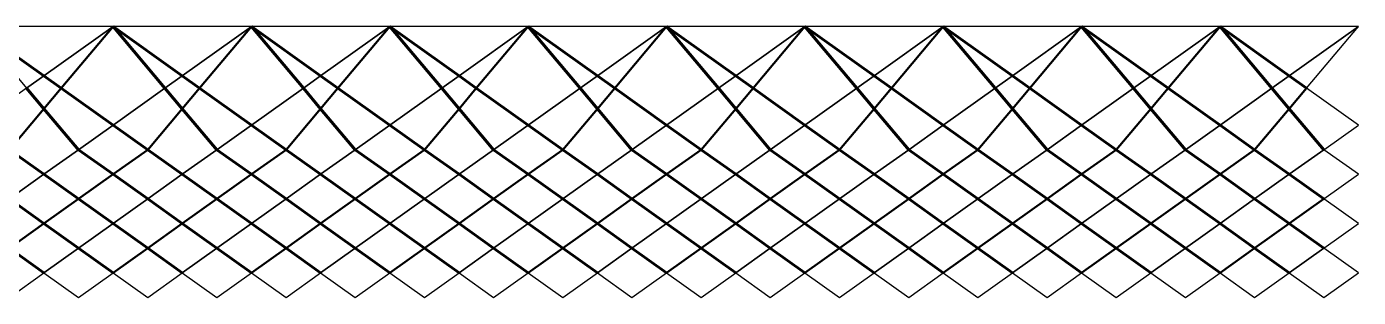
# Model space of a CAD drawing. Extents: x 0 to 143, y 53 to 59.
# Drawn here: x 113.21 to 142.76, y 52.94 to 58.95 of the extents above; entities that cross this region are included whole.
import ezdxf

# ---------------------------------------------------------------- set-up
doc = ezdxf.new("R2010")
doc.units = 0
doc.header["$MEASUREMENT"] = 0
doc.layers.add('Concrete bases', color=31, linetype='CONTINUOUS')
doc.layers.add('Faces', color=7, linetype='CONTINUOUS')
for name, color, linetype, lineweight in [('Tendons 1 internal', 50, 'CONTINUOUS', 50), ('Tendons 2 external', 201, 'CONTINUOUS', 35), ('Tendons 3 middle', 170, 'CONTINUOUS', 60)]:
    doc.layers.add(name, color=color, linetype=linetype, lineweight=lineweight)

msp = doc.modelspace()

# ---------------------------------------------------------------- linework, layer by layer
at = {"layer": 'Concrete bases'}
for points in [[(112.055001, 58.948413), (113.206251, 57.583867), (113.590001, 57.856776)], [(115.125001, 58.948413), (112.055001, 58.948413), (113.590001, 57.856776)], [(115.125001, 58.948413), (113.590001, 57.856776), (113.973751, 57.583867)], [(115.125001, 58.948413), (113.973751, 57.583867), (115.125001, 56.765139), (116.276251, 57.583867)], [(118.195001, 58.948413), (115.125001, 58.948413), (116.660001, 57.856776)], [(115.125001, 58.948413), (116.276251, 57.583867), (116.660001, 57.856776)], [(118.195001, 58.948413), (116.660001, 57.856776), (117.043751, 57.583867)], [(118.195001, 58.948413), (117.043751, 57.583867), (118.195001, 56.765139), (119.346251, 57.583867)], [(118.195001, 58.948413), (119.346251, 57.583866), (119.730001, 57.856776)], [(121.265001, 58.948413), (118.195001, 58.948413), (119.730001, 57.856776)], [(121.265001, 58.948413), (119.730001, 57.856776), (120.113751, 57.583866)], [(121.265001, 58.948413), (120.113751, 57.583866), (121.265001, 56.765139), (122.416251, 57.583867)], [(124.335001, 58.948413), (121.265001, 58.948413), (122.800001, 57.856776)], [(121.265001, 58.948413), (122.416251, 57.583866), (122.800001, 57.856776)], [(124.335001, 58.948413), (122.800001, 57.856776), (123.183751, 57.583866)], [(124.335001, 58.948413), (123.183751, 57.583866), (124.335001, 56.765139), (125.486251, 57.583866)], [(127.405001, 58.948413), (124.335001, 58.948413), (125.870001, 57.856776)], [(124.335001, 58.948413), (125.486251, 57.583866), (125.870001, 57.856776)], [(127.405001, 58.948413), (125.870001, 57.856776), (126.253751, 57.583866)], [(127.405001, 58.948413), (126.253751, 57.583866), (127.405001, 56.765138), (128.556251, 57.583866)], [(127.405001, 58.948413), (128.556251, 57.583866), (128.940001, 57.856776)], [(130.475001, 58.948413), (127.405001, 58.948413), (128.940001, 57.856776)], [(130.475001, 58.948413), (128.940001, 57.856776), (129.323751, 57.583867)], [(130.475001, 58.948413), (129.323751, 57.583867), (130.475001, 56.765139), (131.626251, 57.583867)], [(130.475001, 58.948413), (131.626251, 57.583867), (132.010001, 57.856776)], [(133.545001, 58.948413), (130.475001, 58.948413), (132.010001, 57.856776)], [(133.545001, 58.948413), (132.010001, 57.856776), (132.393751, 57.583867)], [(133.545001, 58.948413), (132.393751, 57.583867), (133.545001, 56.765139), (134.696251, 57.583867)], [(136.615001, 58.948413), (133.545001, 58.948413), (135.080001, 57.856776)], [(133.545001, 58.948413), (134.696251, 57.583867), (135.080001, 57.856776)], [(136.615001, 58.948413), (135.080001, 57.856776), (135.463751, 57.583867)], [(136.615001, 58.948413), (135.463751, 57.583867), (136.615001, 56.765139), (137.766251, 57.583867)], [(136.615001, 58.948413), (137.766251, 57.583866), (138.150001, 57.856776)], [(139.685001, 58.948413), (136.615001, 58.948413), (138.150001, 57.856776)], [(139.685001, 58.948413), (138.150001, 57.856776), (138.533751, 57.583866)], [(139.685001, 58.948413), (138.533751, 57.583866), (139.685001, 56.765139), (140.836251, 57.583867)], [(142.755001, 58.948413), (139.685001, 58.948413), (141.220001, 57.856776)], [(139.685001, 58.948413), (140.836251, 57.583866), (141.220001, 57.856776)], [(142.755001, 58.948413), (141.220001, 57.856776), (141.603751, 57.583866)], [(113.973751, 57.583867), (113.590001, 57.856776), (113.206251, 57.583867), (113.590001, 57.129018)], [(117.043751, 57.583867), (116.660001, 57.856776), (116.276251, 57.583867), (116.660001, 57.129018)], [(120.113751, 57.583866), (119.730001, 57.856776), (119.346251, 57.583866), (119.730001, 57.129018)], [(123.183751, 57.583866), (122.800001, 57.856776), (122.416251, 57.583866), (122.800001, 57.129018)], [(126.253751, 57.583866), (125.870001, 57.856776), (125.486251, 57.583866), (125.870001, 57.129018)], [(129.323751, 57.583866), (128.940001, 57.856776), (128.556251, 57.583866), (128.940001, 57.129018)], [(132.393751, 57.583867), (132.010001, 57.856776), (131.626251, 57.583867), (132.010001, 57.129018)], [(135.463751, 57.583867), (135.080001, 57.856776), (134.696251, 57.583867), (135.080001, 57.129018)], [(138.533751, 57.583866), (138.150001, 57.856776), (137.766251, 57.583866), (138.150001, 57.129018)], [(141.603751, 57.583866), (141.220001, 57.856776), (140.836251, 57.583866), (141.220001, 57.129018)], [(113.590001, 57.129018), (113.206251, 57.583867), (112.055001, 56.765139), (112.822501, 56.21932)], [(113.973751, 57.583867), (113.590001, 57.129018), (114.357501, 56.21932), (115.125001, 56.765139)], [(116.660001, 57.129018), (116.276251, 57.583867), (115.125001, 56.765139), (115.892501, 56.21932)], [(118.195001, 56.765139), (117.043751, 57.583867), (116.660001, 57.129018), (117.427501, 56.21932)], [(119.730001, 57.129018), (119.346251, 57.583866), (118.195001, 56.765139), (118.962501, 56.21932)], [(120.113751, 57.583866), (119.730001, 57.129018), (120.497501, 56.21932), (121.265001, 56.765139)], [(122.800001, 57.129018), (122.416251, 57.583866), (121.265001, 56.765139), (122.032501, 56.21932)], [(124.335001, 56.765139), (123.183751, 57.583866), (122.800001, 57.129018), (123.567501, 56.21932)], [(125.870001, 57.129018), (125.486251, 57.583866), (124.335001, 56.765138), (125.102501, 56.21932)], [(127.405001, 56.765138), (126.253751, 57.583866), (125.870001, 57.129018), (126.637501, 56.21932)], [(128.940001, 57.129018), (128.556251, 57.583866), (127.405001, 56.765138), (128.172501, 56.21932)], [(129.323751, 57.583866), (128.940001, 57.129018), (129.707501, 56.21932), (130.475001, 56.765139)], [(132.010001, 57.129018), (131.626251, 57.583867), (130.475001, 56.765139), (131.242501, 56.21932)], [(132.393751, 57.583867), (132.010001, 57.129018), (132.777501, 56.21932), (133.545001, 56.765139)], [(135.080001, 57.129018), (134.696251, 57.583867), (133.545001, 56.765139), (134.312501, 56.21932)], [(136.615001, 56.765139), (135.463751, 57.583867), (135.080001, 57.129018), (135.847501, 56.21932)], [(138.150001, 57.129018), (137.766251, 57.583866), (136.615001, 56.765139), (137.382501, 56.21932)], [(138.533751, 57.583866), (138.150001, 57.129018), (138.917501, 56.21932), (139.685001, 56.765139)], [(141.220001, 57.129018), (140.836251, 57.583866), (139.685001, 56.765139), (140.452501, 56.21932)], [(142.755001, 56.765139), (141.603751, 57.583866), (141.220001, 57.129018), (141.987501, 56.21932)], [(114.357501, 56.21932), (113.590001, 57.129018), (112.822501, 56.21932), (113.590001, 55.673502)], [(117.427501, 56.21932), (116.660001, 57.129018), (115.892501, 56.21932), (116.660001, 55.673502)], [(120.497501, 56.21932), (119.730001, 57.129018), (118.962501, 56.21932), (119.730001, 55.673501)], [(123.567501, 56.21932), (122.800001, 57.129018), (122.032501, 56.21932), (122.800001, 55.673501)], [(126.637501, 56.21932), (125.870001, 57.129018), (125.102501, 56.21932), (125.870001, 55.673501)], [(129.707501, 56.21932), (128.940001, 57.129018), (128.172501, 56.21932), (128.940001, 55.673501)], [(132.777501, 56.21932), (132.010001, 57.129018), (131.242501, 56.21932), (132.010001, 55.673502)], [(135.847501, 56.21932), (135.080001, 57.129018), (134.312501, 56.21932), (135.080001, 55.673502)], [(138.917501, 56.21932), (138.150001, 57.129018), (137.382501, 56.21932), (138.150001, 55.673501)], [(141.987501, 56.21932), (141.220001, 57.129018), (140.452501, 56.21932), (141.220001, 55.673501)], [(115.125001, 56.765139), (114.357501, 56.21932), (115.125001, 55.673502), (115.892501, 56.21932)], [(118.195001, 56.765139), (117.427501, 56.21932), (118.195001, 55.673501), (118.962501, 56.21932)], [(121.265001, 56.765139), (120.497501, 56.21932), (121.265001, 55.673501), (122.032501, 56.21932)], [(124.335001, 56.765138), (123.567501, 56.21932), (124.335001, 55.673501), (125.102501, 56.21932)], [(127.405001, 56.765138), (126.637501, 56.21932), (127.405001, 55.673501), (128.172501, 56.21932)], [(130.475001, 56.765139), (129.707501, 56.21932), (130.475001, 55.673501), (131.242501, 56.21932)], [(133.545001, 56.765139), (132.777501, 56.21932), (133.545001, 55.673502), (134.312501, 56.21932)], [(136.615001, 56.765139), (135.847501, 56.21932), (136.615001, 55.673501), (137.382501, 56.21932)], [(139.685001, 56.765139), (138.917501, 56.21932), (139.685001, 55.673501), (140.452501, 56.21932)], [(112.822502, 56.219319), (112.055002, 55.673501), (112.822502, 55.127682), (113.590002, 55.673501)], [(114.357502, 56.219319), (113.590002, 55.673501), (114.357502, 55.127682), (115.125002, 55.673501)], [(115.892502, 56.219319), (115.125002, 55.673501), (115.892502, 55.127682), (116.660002, 55.673501)], [(117.427502, 56.219319), (116.660002, 55.6735), (117.427502, 55.127682), (118.195002, 55.6735)], [(118.962502, 56.219319), (118.195002, 55.6735), (118.962502, 55.127682), (119.730002, 55.6735)], [(120.497502, 56.219319), (119.730002, 55.6735), (120.497502, 55.127682), (121.265002, 55.6735)], [(122.032502, 56.219319), (121.265002, 55.6735), (122.032502, 55.127682), (122.800002, 55.6735)], [(123.567502, 56.219319), (122.800002, 55.6735), (123.567502, 55.127682), (124.335002, 55.6735)], [(125.102502, 56.219319), (124.335002, 55.6735), (125.102502, 55.127682), (125.870002, 55.6735)], [(126.637502, 56.219319), (125.870002, 55.6735), (126.637502, 55.127682), (127.405002, 55.6735)], [(128.172502, 56.219319), (127.405002, 55.6735), (128.172502, 55.127682), (128.940002, 55.6735)], [(129.707502, 56.219319), (128.940002, 55.6735), (129.707502, 55.127682), (130.475002, 55.6735)], [(131.242502, 56.219319), (130.475002, 55.6735), (131.242502, 55.127682), (132.010002, 55.6735)], [(132.777502, 56.219319), (132.010002, 55.6735), (132.777502, 55.127682), (133.545002, 55.6735)], [(134.312502, 56.219319), (133.545002, 55.6735), (134.312502, 55.127682), (135.080002, 55.6735)], [(135.847502, 56.219319), (135.080002, 55.6735), (135.847502, 55.127682), (136.615002, 55.6735)], [(137.382502, 56.219319), (136.615002, 55.6735), (137.382502, 55.127682), (138.150002, 55.6735)], [(138.917502, 56.219319), (138.150002, 55.6735), (138.917502, 55.127682), (139.685002, 55.6735)], [(140.452502, 56.219319), (139.685002, 55.6735), (140.452502, 55.127682), (141.220002, 55.6735)], [(141.987502, 56.219319), (141.220002, 55.6735), (141.987502, 55.127682), (142.755002, 55.6735)], [(113.590002, 55.673501), (112.822502, 55.127682), (113.590002, 54.581863), (114.357502, 55.127682)], [(115.125002, 55.673501), (114.357502, 55.127682), (115.125002, 54.581863), (115.892502, 55.127682)], [(116.660002, 55.6735), (115.892502, 55.127682), (116.660002, 54.581863), (117.427502, 55.127682)], [(118.195002, 55.6735), (117.427502, 55.127682), (118.195002, 54.581863), (118.962502, 55.127682)], [(119.730002, 55.6735), (118.962502, 55.127682), (119.730002, 54.581863), (120.497502, 55.127682)], [(121.265002, 55.6735), (120.497502, 55.127682), (121.265002, 54.581863), (122.032502, 55.127682)], [(122.800002, 55.6735), (122.032502, 55.127682), (122.800002, 54.581863), (123.567502, 55.127682)], [(124.335002, 55.6735), (123.567502, 55.127682), (124.335002, 54.581863), (125.102502, 55.127682)], [(125.870002, 55.6735), (125.102502, 55.127682), (125.870002, 54.581863), (126.637502, 55.127682)], [(127.405002, 55.6735), (126.637502, 55.127682), (127.405002, 54.581863), (128.172502, 55.127682)], [(128.940002, 55.6735), (128.172502, 55.127682), (128.940002, 54.581863), (129.707502, 55.127682)], [(130.475002, 55.6735), (129.707502, 55.127682), (130.475002, 54.581863), (131.242502, 55.127682)], [(132.010002, 55.6735), (131.242502, 55.127682), (132.010002, 54.581863), (132.777502, 55.127682)], [(133.545002, 55.6735), (132.777502, 55.127682), (133.545002, 54.581863), (134.312502, 55.127682)], [(135.080002, 55.6735), (134.312502, 55.127682), (135.080002, 54.581863), (135.847502, 55.127682)], [(136.615002, 55.6735), (135.847502, 55.127682), (136.615002, 54.581863), (137.382502, 55.127682)], [(138.150002, 55.6735), (137.382502, 55.127682), (138.150002, 54.581863), (138.917502, 55.127682)], [(139.685002, 55.6735), (138.917502, 55.127682), (139.685002, 54.581863), (140.452502, 55.127682)], [(141.220002, 55.6735), (140.452502, 55.127682), (141.220002, 54.581863), (141.987502, 55.127682)], [(112.822502, 55.127682), (112.055002, 54.581863), (112.822502, 54.036045), (113.590002, 54.581863)], [(114.357502, 55.127682), (113.590002, 54.581863), (114.357502, 54.036045), (115.125002, 54.581863)], [(115.892502, 55.127682), (115.125002, 54.581863), (115.892502, 54.036045), (116.660002, 54.581863)], [(117.427502, 55.127682), (116.660002, 54.581863), (117.427502, 54.036045), (118.195002, 54.581863)], [(118.962502, 55.127682), (118.195002, 54.581863), (118.962502, 54.036045), (119.730002, 54.581863)], [(120.497502, 55.127682), (119.730002, 54.581863), (120.497502, 54.036045), (121.265002, 54.581863)], [(122.032502, 55.127682), (121.265002, 54.581863), (122.032502, 54.036045), (122.800002, 54.581863)], [(123.567502, 55.127682), (122.800002, 54.581863), (123.567502, 54.036045), (124.335002, 54.581863)], [(125.102502, 55.127682), (124.335002, 54.581863), (125.102502, 54.036045), (125.870002, 54.581863)], [(126.637502, 55.127682), (125.870002, 54.581863), (126.637502, 54.036045), (127.405002, 54.581863)], [(128.172502, 55.127682), (127.405002, 54.581863), (128.172502, 54.036045), (128.940002, 54.581863)], [(129.707502, 55.127682), (128.940002, 54.581863), (129.707502, 54.036045), (130.475002, 54.581863)], [(131.242502, 55.127682), (130.475002, 54.581863), (131.242502, 54.036045), (132.010002, 54.581863)], [(132.777502, 55.127682), (132.010002, 54.581863), (132.777502, 54.036044), (133.545002, 54.581863)], [(134.312502, 55.127682), (133.545002, 54.581863), (134.312502, 54.036044), (135.080002, 54.581863)], [(135.847502, 55.127682), (135.080002, 54.581863), (135.847502, 54.036044), (136.615002, 54.581863)], [(137.382502, 55.127682), (136.615002, 54.581863), (137.382502, 54.036044), (138.150002, 54.581863)], [(138.917502, 55.127682), (138.150002, 54.581863), (138.917502, 54.036044), (139.685002, 54.581863)], [(140.452502, 55.127682), (139.685002, 54.581863), (140.452502, 54.036044), (141.220002, 54.581863)], [(141.987502, 55.12768), (141.220002, 54.581862), (141.987502, 54.036043), (142.755002, 54.581862)], [(113.590002, 54.581863), (112.822502, 54.036045), (113.590002, 53.490226), (114.357502, 54.036045)], [(115.125002, 54.581863), (114.357502, 54.036045), (115.125002, 53.490226), (115.892502, 54.036045)], [(116.660002, 54.581863), (115.892502, 54.036045), (116.660002, 53.490226), (117.427502, 54.036045)], [(118.195002, 54.581863), (117.427502, 54.036045), (118.195002, 53.490226), (118.962502, 54.036045)], [(119.730002, 54.581863), (118.962502, 54.036045), (119.730002, 53.490226), (120.497502, 54.036045)], [(121.265002, 54.581863), (120.497502, 54.036045), (121.265002, 53.490226), (122.032502, 54.036045)], [(122.800002, 54.581863), (122.032502, 54.036045), (122.800002, 53.490226), (123.567502, 54.036045)], [(124.335002, 54.581863), (123.567502, 54.036045), (124.335002, 53.490226), (125.102502, 54.036045)], [(125.870002, 54.581863), (125.102502, 54.036045), (125.870002, 53.490226), (126.637502, 54.036045)], [(127.405002, 54.581863), (126.637502, 54.036045), (127.405002, 53.490226), (128.172502, 54.036045)], [(128.940002, 54.581863), (128.172502, 54.036045), (128.940002, 53.490226), (129.707502, 54.036045)], [(130.475002, 54.581863), (129.707502, 54.036045), (130.475002, 53.490226), (131.242502, 54.036045)], [(132.010002, 54.581863), (131.242502, 54.036044), (132.010002, 53.490226), (132.777502, 54.036044)], [(133.545002, 54.581863), (132.777502, 54.036044), (133.545002, 53.490226), (134.312502, 54.036044)], [(135.080002, 54.581863), (134.312502, 54.036044), (135.080002, 53.490226), (135.847502, 54.036044)], [(136.615002, 54.581863), (135.847502, 54.036044), (136.615002, 53.490226), (137.382502, 54.036044)], [(138.150002, 54.581863), (137.382502, 54.036044), (138.150002, 53.490226), (138.917502, 54.036044)], [(139.685002, 54.581863), (138.917502, 54.036044), (139.685002, 53.490226), (140.452502, 54.036044)], [(141.220002, 54.581863), (140.452502, 54.036044), (141.220002, 53.490226), (141.987502, 54.036044)], [(112.822502, 54.036045), (112.055002, 53.490226), (112.822502, 52.944407), (113.590002, 53.490226)], [(114.357502, 54.036045), (113.590002, 53.490226), (114.357502, 52.944407), (115.125002, 53.490226)], [(115.892502, 54.036045), (115.125002, 53.490226), (115.892502, 52.944407), (116.660002, 53.490226)], [(117.427502, 54.036045), (116.660002, 53.490226), (117.427502, 52.944407), (118.195002, 53.490226)], [(118.962502, 54.036045), (118.195002, 53.490226), (118.962502, 52.944407), (119.730002, 53.490226)], [(120.497502, 54.036045), (119.730002, 53.490226), (120.497502, 52.944407), (121.265002, 53.490226)], [(122.032502, 54.036045), (121.265002, 53.490226), (122.032502, 52.944407), (122.800002, 53.490226)], [(123.567502, 54.036045), (122.800002, 53.490226), (123.567502, 52.944407), (124.335002, 53.490226)], [(125.102502, 54.036045), (124.335002, 53.490226), (125.102502, 52.944407), (125.870002, 53.490226)], [(126.637502, 54.036045), (125.870002, 53.490226), (126.637502, 52.944407), (127.405002, 53.490226)], [(128.172502, 54.036045), (127.405002, 53.490226), (128.172502, 52.944407), (128.940002, 53.490226)], [(129.707502, 54.036044), (128.940002, 53.490226), (129.707502, 52.944407), (130.475002, 53.490226)], [(131.242502, 54.036044), (130.475002, 53.490226), (131.242502, 52.944407), (132.010002, 53.490226)], [(132.777502, 54.036044), (132.010002, 53.490226), (132.777502, 52.944407), (133.545002, 53.490226)], [(134.312502, 54.036044), (133.545002, 53.490226), (134.312502, 52.944407), (135.080002, 53.490226)], [(135.847502, 54.036044), (135.080002, 53.490226), (135.847502, 52.944407), (136.615002, 53.490226)], [(137.382502, 54.036044), (136.615002, 53.490226), (137.382502, 52.944407), (138.150002, 53.490226)], [(138.917502, 54.036044), (138.150002, 53.490226), (138.917502, 52.944407), (139.685002, 53.490226)], [(140.452502, 54.036044), (139.685002, 53.490226), (140.452502, 52.944407), (141.220002, 53.490226)], [(141.987502, 54.036042), (141.220002, 53.490223), (141.987502, 52.944405), (142.755002, 53.490223)]]:
    msp.add_lwpolyline(points, close=True, dxfattribs=at)
at = {"layer": 'Faces'}
for points in [[(112.055001, 58.948413), (113.206251, 57.583867), (113.590001, 57.856776)], [(115.125001, 58.948413), (112.055001, 58.948413), (113.590001, 57.856776)], [(115.125001, 58.948413), (113.590001, 57.856776), (113.973751, 57.583867)], [(115.125001, 58.948413), (113.973751, 57.583867), (115.125001, 56.765139), (116.276251, 57.583867)], [(118.195001, 58.948413), (115.125001, 58.948413), (116.660001, 57.856776)], [(115.125001, 58.948413), (116.276251, 57.583867), (116.660001, 57.856776)], [(118.195001, 58.948413), (116.660001, 57.856776), (117.043751, 57.583867)], [(118.195001, 58.948413), (117.043751, 57.583867), (118.195001, 56.765139), (119.346251, 57.583867)], [(118.195001, 58.948413), (119.346251, 57.583866), (119.730001, 57.856776)], [(121.265001, 58.948413), (118.195001, 58.948413), (119.730001, 57.856776)], [(121.265001, 58.948413), (119.730001, 57.856776), (120.113751, 57.583866)], [(121.265001, 58.948413), (120.113751, 57.583866), (121.265001, 56.765139), (122.416251, 57.583867)], [(124.335001, 58.948413), (121.265001, 58.948413), (122.800001, 57.856776)], [(121.265001, 58.948413), (122.416251, 57.583866), (122.800001, 57.856776)], [(124.335001, 58.948413), (122.800001, 57.856776), (123.183751, 57.583866)], [(124.335001, 58.948413), (123.183751, 57.583866), (124.335001, 56.765139), (125.486251, 57.583866)], [(127.405001, 58.948413), (124.335001, 58.948413), (125.870001, 57.856776)], [(124.335001, 58.948413), (125.486251, 57.583866), (125.870001, 57.856776)], [(127.405001, 58.948413), (125.870001, 57.856776), (126.253751, 57.583866)], [(127.405001, 58.948413), (126.253751, 57.583866), (127.405001, 56.765138), (128.556251, 57.583866)], [(127.405001, 58.948413), (128.556251, 57.583866), (128.940001, 57.856776)], [(130.475001, 58.948413), (127.405001, 58.948413), (128.940001, 57.856776)], [(130.475001, 58.948413), (128.940001, 57.856776), (129.323751, 57.583867)], [(130.475001, 58.948413), (129.323751, 57.583867), (130.475001, 56.765139), (131.626251, 57.583867)], [(130.475001, 58.948413), (131.626251, 57.583867), (132.010001, 57.856776)], [(133.545001, 58.948413), (130.475001, 58.948413), (132.010001, 57.856776)], [(133.545001, 58.948413), (132.010001, 57.856776), (132.393751, 57.583867)], [(133.545001, 58.948413), (132.393751, 57.583867), (133.545001, 56.765139), (134.696251, 57.583867)], [(136.615001, 58.948413), (133.545001, 58.948413), (135.080001, 57.856776)], [(133.545001, 58.948413), (134.696251, 57.583867), (135.080001, 57.856776)], [(136.615001, 58.948413), (135.080001, 57.856776), (135.463751, 57.583867)], [(136.615001, 58.948413), (135.463751, 57.583867), (136.615001, 56.765139), (137.766251, 57.583867)], [(136.615001, 58.948413), (137.766251, 57.583866), (138.150001, 57.856776)], [(139.685001, 58.948413), (136.615001, 58.948413), (138.150001, 57.856776)], [(139.685001, 58.948413), (138.150001, 57.856776), (138.533751, 57.583866)], [(139.685001, 58.948413), (138.533751, 57.583866), (139.685001, 56.765139), (140.836251, 57.583867)], [(142.755001, 58.948413), (139.685001, 58.948413), (141.220001, 57.856776)], [(139.685001, 58.948413), (140.836251, 57.583866), (141.220001, 57.856776)], [(142.755001, 58.948413), (141.220001, 57.856776), (141.603751, 57.583866)], [(113.973751, 57.583867), (113.590001, 57.856776), (113.206251, 57.583867), (113.590001, 57.129018)], [(117.043751, 57.583867), (116.660001, 57.856776), (116.276251, 57.583867), (116.660001, 57.129018)], [(120.113751, 57.583866), (119.730001, 57.856776), (119.346251, 57.583866), (119.730001, 57.129018)], [(123.183751, 57.583866), (122.800001, 57.856776), (122.416251, 57.583866), (122.800001, 57.129018)], [(126.253751, 57.583866), (125.870001, 57.856776), (125.486251, 57.583866), (125.870001, 57.129018)], [(129.323751, 57.583866), (128.940001, 57.856776), (128.556251, 57.583866), (128.940001, 57.129018)], [(132.393751, 57.583867), (132.010001, 57.856776), (131.626251, 57.583867), (132.010001, 57.129018)], [(135.463751, 57.583867), (135.080001, 57.856776), (134.696251, 57.583867), (135.080001, 57.129018)], [(138.533751, 57.583866), (138.150001, 57.856776), (137.766251, 57.583866), (138.150001, 57.129018)], [(141.603751, 57.583866), (141.220001, 57.856776), (140.836251, 57.583866), (141.220001, 57.129018)], [(113.590001, 57.129018), (113.206251, 57.583867), (112.055001, 56.765139), (112.822501, 56.21932)], [(113.973751, 57.583867), (113.590001, 57.129018), (114.357501, 56.21932), (115.125001, 56.765139)], [(116.660001, 57.129018), (116.276251, 57.583867), (115.125001, 56.765139), (115.892501, 56.21932)], [(118.195001, 56.765139), (117.043751, 57.583867), (116.660001, 57.129018), (117.427501, 56.21932)], [(119.730001, 57.129018), (119.346251, 57.583866), (118.195001, 56.765139), (118.962501, 56.21932)], [(120.113751, 57.583866), (119.730001, 57.129018), (120.497501, 56.21932), (121.265001, 56.765139)], [(122.800001, 57.129018), (122.416251, 57.583866), (121.265001, 56.765139), (122.032501, 56.21932)], [(124.335001, 56.765139), (123.183751, 57.583866), (122.800001, 57.129018), (123.567501, 56.21932)], [(125.870001, 57.129018), (125.486251, 57.583866), (124.335001, 56.765138), (125.102501, 56.21932)], [(127.405001, 56.765138), (126.253751, 57.583866), (125.870001, 57.129018), (126.637501, 56.21932)], [(128.940001, 57.129018), (128.556251, 57.583866), (127.405001, 56.765138), (128.172501, 56.21932)], [(129.323751, 57.583866), (128.940001, 57.129018), (129.707501, 56.21932), (130.475001, 56.765139)], [(132.010001, 57.129018), (131.626251, 57.583867), (130.475001, 56.765139), (131.242501, 56.21932)], [(132.393751, 57.583867), (132.010001, 57.129018), (132.777501, 56.21932), (133.545001, 56.765139)], [(135.080001, 57.129018), (134.696251, 57.583867), (133.545001, 56.765139), (134.312501, 56.21932)], [(136.615001, 56.765139), (135.463751, 57.583867), (135.080001, 57.129018), (135.847501, 56.21932)], [(138.150001, 57.129018), (137.766251, 57.583866), (136.615001, 56.765139), (137.382501, 56.21932)], [(138.533751, 57.583866), (138.150001, 57.129018), (138.917501, 56.21932), (139.685001, 56.765139)], [(141.220001, 57.129018), (140.836251, 57.583866), (139.685001, 56.765139), (140.452501, 56.21932)], [(142.755001, 56.765139), (141.603751, 57.583866), (141.220001, 57.129018), (141.987501, 56.21932)], [(114.357501, 56.21932), (113.590001, 57.129018), (112.822501, 56.21932), (113.590001, 55.673502)], [(117.427501, 56.21932), (116.660001, 57.129018), (115.892501, 56.21932), (116.660001, 55.673502)], [(120.497501, 56.21932), (119.730001, 57.129018), (118.962501, 56.21932), (119.730001, 55.673501)], [(123.567501, 56.21932), (122.800001, 57.129018), (122.032501, 56.21932), (122.800001, 55.673501)], [(126.637501, 56.21932), (125.870001, 57.129018), (125.102501, 56.21932), (125.870001, 55.673501)], [(129.707501, 56.21932), (128.940001, 57.129018), (128.172501, 56.21932), (128.940001, 55.673501)], [(132.777501, 56.21932), (132.010001, 57.129018), (131.242501, 56.21932), (132.010001, 55.673502)], [(135.847501, 56.21932), (135.080001, 57.129018), (134.312501, 56.21932), (135.080001, 55.673502)], [(138.917501, 56.21932), (138.150001, 57.129018), (137.382501, 56.21932), (138.150001, 55.673501)], [(141.987501, 56.21932), (141.220001, 57.129018), (140.452501, 56.21932), (141.220001, 55.673501)], [(115.125001, 56.765139), (114.357501, 56.21932), (115.125001, 55.673502), (115.892501, 56.21932)], [(118.195001, 56.765139), (117.427501, 56.21932), (118.195001, 55.673501), (118.962501, 56.21932)], [(121.265001, 56.765139), (120.497501, 56.21932), (121.265001, 55.673501), (122.032501, 56.21932)], [(124.335001, 56.765138), (123.567501, 56.21932), (124.335001, 55.673501), (125.102501, 56.21932)], [(127.405001, 56.765138), (126.637501, 56.21932), (127.405001, 55.673501), (128.172501, 56.21932)], [(130.475001, 56.765139), (129.707501, 56.21932), (130.475001, 55.673501), (131.242501, 56.21932)], [(133.545001, 56.765139), (132.777501, 56.21932), (133.545001, 55.673502), (134.312501, 56.21932)], [(136.615001, 56.765139), (135.847501, 56.21932), (136.615001, 55.673501), (137.382501, 56.21932)], [(139.685001, 56.765139), (138.917501, 56.21932), (139.685001, 55.673501), (140.452501, 56.21932)], [(112.822502, 56.219319), (112.055002, 55.673501), (112.822502, 55.127682), (113.590002, 55.673501)], [(114.357502, 56.219319), (113.590002, 55.673501), (114.357502, 55.127682), (115.125002, 55.673501)], [(115.892502, 56.219319), (115.125002, 55.673501), (115.892502, 55.127682), (116.660002, 55.673501)], [(117.427502, 56.219319), (116.660002, 55.6735), (117.427502, 55.127682), (118.195002, 55.6735)], [(118.962502, 56.219319), (118.195002, 55.6735), (118.962502, 55.127682), (119.730002, 55.6735)], [(120.497502, 56.219319), (119.730002, 55.6735), (120.497502, 55.127682), (121.265002, 55.6735)], [(122.032502, 56.219319), (121.265002, 55.6735), (122.032502, 55.127682), (122.800002, 55.6735)], [(123.567502, 56.219319), (122.800002, 55.6735), (123.567502, 55.127682), (124.335002, 55.6735)], [(125.102502, 56.219319), (124.335002, 55.6735), (125.102502, 55.127682), (125.870002, 55.6735)], [(126.637502, 56.219319), (125.870002, 55.6735), (126.637502, 55.127682), (127.405002, 55.6735)], [(128.172502, 56.219319), (127.405002, 55.6735), (128.172502, 55.127682), (128.940002, 55.6735)], [(129.707502, 56.219319), (128.940002, 55.6735), (129.707502, 55.127682), (130.475002, 55.6735)], [(131.242502, 56.219319), (130.475002, 55.6735), (131.242502, 55.127682), (132.010002, 55.6735)], [(132.777502, 56.219319), (132.010002, 55.6735), (132.777502, 55.127682), (133.545002, 55.6735)], [(134.312502, 56.219319), (133.545002, 55.6735), (134.312502, 55.127682), (135.080002, 55.6735)], [(135.847502, 56.219319), (135.080002, 55.6735), (135.847502, 55.127682), (136.615002, 55.6735)], [(137.382502, 56.219319), (136.615002, 55.6735), (137.382502, 55.127682), (138.150002, 55.6735)], [(138.917502, 56.219319), (138.150002, 55.6735), (138.917502, 55.127682), (139.685002, 55.6735)], [(140.452502, 56.219319), (139.685002, 55.6735), (140.452502, 55.127682), (141.220002, 55.6735)], [(141.987502, 56.219319), (141.220002, 55.6735), (141.987502, 55.127682), (142.755002, 55.6735)], [(113.590002, 55.673501), (112.822502, 55.127682), (113.590002, 54.581863), (114.357502, 55.127682)], [(115.125002, 55.673501), (114.357502, 55.127682), (115.125002, 54.581863), (115.892502, 55.127682)], [(116.660002, 55.6735), (115.892502, 55.127682), (116.660002, 54.581863), (117.427502, 55.127682)], [(118.195002, 55.6735), (117.427502, 55.127682), (118.195002, 54.581863), (118.962502, 55.127682)], [(119.730002, 55.6735), (118.962502, 55.127682), (119.730002, 54.581863), (120.497502, 55.127682)], [(121.265002, 55.6735), (120.497502, 55.127682), (121.265002, 54.581863), (122.032502, 55.127682)], [(122.800002, 55.6735), (122.032502, 55.127682), (122.800002, 54.581863), (123.567502, 55.127682)], [(124.335002, 55.6735), (123.567502, 55.127682), (124.335002, 54.581863), (125.102502, 55.127682)], [(125.870002, 55.6735), (125.102502, 55.127682), (125.870002, 54.581863), (126.637502, 55.127682)], [(127.405002, 55.6735), (126.637502, 55.127682), (127.405002, 54.581863), (128.172502, 55.127682)], [(128.940002, 55.6735), (128.172502, 55.127682), (128.940002, 54.581863), (129.707502, 55.127682)], [(130.475002, 55.6735), (129.707502, 55.127682), (130.475002, 54.581863), (131.242502, 55.127682)], [(132.010002, 55.6735), (131.242502, 55.127682), (132.010002, 54.581863), (132.777502, 55.127682)], [(133.545002, 55.6735), (132.777502, 55.127682), (133.545002, 54.581863), (134.312502, 55.127682)], [(135.080002, 55.6735), (134.312502, 55.127682), (135.080002, 54.581863), (135.847502, 55.127682)], [(136.615002, 55.6735), (135.847502, 55.127682), (136.615002, 54.581863), (137.382502, 55.127682)], [(138.150002, 55.6735), (137.382502, 55.127682), (138.150002, 54.581863), (138.917502, 55.127682)], [(139.685002, 55.6735), (138.917502, 55.127682), (139.685002, 54.581863), (140.452502, 55.127682)], [(141.220002, 55.6735), (140.452502, 55.127682), (141.220002, 54.581863), (141.987502, 55.127682)], [(112.822502, 55.127682), (112.055002, 54.581863), (112.822502, 54.036045), (113.590002, 54.581863)], [(114.357502, 55.127682), (113.590002, 54.581863), (114.357502, 54.036045), (115.125002, 54.581863)], [(115.892502, 55.127682), (115.125002, 54.581863), (115.892502, 54.036045), (116.660002, 54.581863)], [(117.427502, 55.127682), (116.660002, 54.581863), (117.427502, 54.036045), (118.195002, 54.581863)], [(118.962502, 55.127682), (118.195002, 54.581863), (118.962502, 54.036045), (119.730002, 54.581863)], [(120.497502, 55.127682), (119.730002, 54.581863), (120.497502, 54.036045), (121.265002, 54.581863)], [(122.032502, 55.127682), (121.265002, 54.581863), (122.032502, 54.036045), (122.800002, 54.581863)], [(123.567502, 55.127682), (122.800002, 54.581863), (123.567502, 54.036045), (124.335002, 54.581863)], [(125.102502, 55.127682), (124.335002, 54.581863), (125.102502, 54.036045), (125.870002, 54.581863)], [(126.637502, 55.127682), (125.870002, 54.581863), (126.637502, 54.036045), (127.405002, 54.581863)], [(128.172502, 55.127682), (127.405002, 54.581863), (128.172502, 54.036045), (128.940002, 54.581863)], [(129.707502, 55.127682), (128.940002, 54.581863), (129.707502, 54.036045), (130.475002, 54.581863)], [(131.242502, 55.127682), (130.475002, 54.581863), (131.242502, 54.036045), (132.010002, 54.581863)], [(132.777502, 55.127682), (132.010002, 54.581863), (132.777502, 54.036044), (133.545002, 54.581863)], [(134.312502, 55.127682), (133.545002, 54.581863), (134.312502, 54.036044), (135.080002, 54.581863)], [(135.847502, 55.127682), (135.080002, 54.581863), (135.847502, 54.036044), (136.615002, 54.581863)], [(137.382502, 55.127682), (136.615002, 54.581863), (137.382502, 54.036044), (138.150002, 54.581863)], [(138.917502, 55.127682), (138.150002, 54.581863), (138.917502, 54.036044), (139.685002, 54.581863)], [(140.452502, 55.127682), (139.685002, 54.581863), (140.452502, 54.036044), (141.220002, 54.581863)], [(141.987502, 55.12768), (141.220002, 54.581862), (141.987502, 54.036043), (142.755002, 54.581862)], [(113.590002, 54.581863), (112.822502, 54.036045), (113.590002, 53.490226), (114.357502, 54.036045)], [(115.125002, 54.581863), (114.357502, 54.036045), (115.125002, 53.490226), (115.892502, 54.036045)], [(116.660002, 54.581863), (115.892502, 54.036045), (116.660002, 53.490226), (117.427502, 54.036045)], [(118.195002, 54.581863), (117.427502, 54.036045), (118.195002, 53.490226), (118.962502, 54.036045)], [(119.730002, 54.581863), (118.962502, 54.036045), (119.730002, 53.490226), (120.497502, 54.036045)], [(121.265002, 54.581863), (120.497502, 54.036045), (121.265002, 53.490226), (122.032502, 54.036045)], [(122.800002, 54.581863), (122.032502, 54.036045), (122.800002, 53.490226), (123.567502, 54.036045)], [(124.335002, 54.581863), (123.567502, 54.036045), (124.335002, 53.490226), (125.102502, 54.036045)], [(125.870002, 54.581863), (125.102502, 54.036045), (125.870002, 53.490226), (126.637502, 54.036045)], [(127.405002, 54.581863), (126.637502, 54.036045), (127.405002, 53.490226), (128.172502, 54.036045)], [(128.940002, 54.581863), (128.172502, 54.036045), (128.940002, 53.490226), (129.707502, 54.036045)], [(130.475002, 54.581863), (129.707502, 54.036045), (130.475002, 53.490226), (131.242502, 54.036045)], [(132.010002, 54.581863), (131.242502, 54.036044), (132.010002, 53.490226), (132.777502, 54.036044)], [(133.545002, 54.581863), (132.777502, 54.036044), (133.545002, 53.490226), (134.312502, 54.036044)], [(135.080002, 54.581863), (134.312502, 54.036044), (135.080002, 53.490226), (135.847502, 54.036044)], [(136.615002, 54.581863), (135.847502, 54.036044), (136.615002, 53.490226), (137.382502, 54.036044)], [(138.150002, 54.581863), (137.382502, 54.036044), (138.150002, 53.490226), (138.917502, 54.036044)], [(139.685002, 54.581863), (138.917502, 54.036044), (139.685002, 53.490226), (140.452502, 54.036044)], [(141.220002, 54.581863), (140.452502, 54.036044), (141.220002, 53.490226), (141.987502, 54.036044)], [(112.822502, 54.036045), (112.055002, 53.490226), (112.822502, 52.944407), (113.590002, 53.490226)], [(114.357502, 54.036045), (113.590002, 53.490226), (114.357502, 52.944407), (115.125002, 53.490226)], [(115.892502, 54.036045), (115.125002, 53.490226), (115.892502, 52.944407), (116.660002, 53.490226)], [(117.427502, 54.036045), (116.660002, 53.490226), (117.427502, 52.944407), (118.195002, 53.490226)], [(118.962502, 54.036045), (118.195002, 53.490226), (118.962502, 52.944407), (119.730002, 53.490226)], [(120.497502, 54.036045), (119.730002, 53.490226), (120.497502, 52.944407), (121.265002, 53.490226)], [(122.032502, 54.036045), (121.265002, 53.490226), (122.032502, 52.944407), (122.800002, 53.490226)], [(123.567502, 54.036045), (122.800002, 53.490226), (123.567502, 52.944407), (124.335002, 53.490226)], [(125.102502, 54.036045), (124.335002, 53.490226), (125.102502, 52.944407), (125.870002, 53.490226)], [(126.637502, 54.036045), (125.870002, 53.490226), (126.637502, 52.944407), (127.405002, 53.490226)], [(128.172502, 54.036045), (127.405002, 53.490226), (128.172502, 52.944407), (128.940002, 53.490226)], [(129.707502, 54.036044), (128.940002, 53.490226), (129.707502, 52.944407), (130.475002, 53.490226)], [(131.242502, 54.036044), (130.475002, 53.490226), (131.242502, 52.944407), (132.010002, 53.490226)], [(132.777502, 54.036044), (132.010002, 53.490226), (132.777502, 52.944407), (133.545002, 53.490226)], [(134.312502, 54.036044), (133.545002, 53.490226), (134.312502, 52.944407), (135.080002, 53.490226)], [(135.847502, 54.036044), (135.080002, 53.490226), (135.847502, 52.944407), (136.615002, 53.490226)], [(137.382502, 54.036044), (136.615002, 53.490226), (137.382502, 52.944407), (138.150002, 53.490226)], [(138.917502, 54.036044), (138.150002, 53.490226), (138.917502, 52.944407), (139.685002, 53.490226)], [(140.452502, 54.036044), (139.685002, 53.490226), (140.452502, 52.944407), (141.220002, 53.490226)], [(141.987502, 54.036042), (141.220002, 53.490223), (141.987502, 52.944405), (142.755002, 53.490223)]]:
    msp.add_3dface(points, dxfattribs=at)
at = {"layer": 'Tendons 1 internal', "color": 1, "linetype": 'Continuous', "ltscale": 250}
for p, q in [((113.973752, 57.583865, 0.4), (115.125002, 58.948412, 0.4)), ((118.195002, 58.948412, 0.4), (117.043752, 57.583865, 0.4)), ((121.265002, 58.948411, 0.4), (120.113752, 57.583865, 0.4)), ((124.335002, 58.948411, 0.4), (123.183752, 57.583865, 0.4)), ((127.405002, 58.948411, 0.4), (126.253752, 57.583865, 0.4)), ((130.475002, 58.948411, 0.4), (129.323752, 57.583865, 0.4)), ((132.393752, 57.583865, 0.4), (133.545002, 58.948411, 0.4)), ((136.615002, 58.948411, 0.4), (135.463752, 57.583865, 0.4)), ((139.685002, 58.948411, 0.4), (138.533752, 57.583865, 0.4))]:
    msp.add_line(p, q, dxfattribs=at)
at = {"layer": 'Tendons 1 internal', "linetype": 'Continuous', "ltscale": 250}
for p, q in [((113.973752, 57.583865, 0.4), (113.590002, 57.129016, 0.4)), ((117.043752, 57.583865, 0.4), (116.660002, 57.129016, 0.4)), ((119.730002, 57.129016, 0.4), (120.113752, 57.583865, 0.4)), ((123.183752, 57.583865, 0.4), (122.800002, 57.129016, 0.4)), ((126.253752, 57.583865, 0.4), (125.870002, 57.129016, 0.4)), ((128.940002, 57.129016, 0.4), (129.323752, 57.583865, 0.4)), ((132.010002, 57.129016, 0.4), (132.393752, 57.583865, 0.4)), ((135.463752, 57.583865, 0.4), (135.080002, 57.129016, 0.4)), ((138.533752, 57.583865, 0.4), (138.150002, 57.129016, 0.4)), ((141.220002, 57.129016, 0.4), (141.603752, 57.583865, 0.4)), ((113.590002, 57.129016, 0.4), (112.822502, 56.219319, 0.4)), ((115.892502, 56.219319, 0.4), (116.660002, 57.129016, 0.4)), ((118.962502, 56.219318, 0.4), (119.730002, 57.129016, 0.4)), ((122.032502, 56.219318, 0.4), (122.800002, 57.129016, 0.4)), ((125.102502, 56.219318, 0.4), (125.870002, 57.129016, 0.4)), ((128.940002, 57.129016, 0.4), (128.172502, 56.219318, 0.4)), ((131.242502, 56.219318, 0.4), (132.010002, 57.129016, 0.4)), ((134.312502, 56.219318, 0.4), (135.080002, 57.129016, 0.4)), ((138.150002, 57.129016, 0.4), (137.382502, 56.219318, 0.4)), ((141.220002, 57.129016, 0.4), (140.452502, 56.219318, 0.4)), ((115.892502, 56.219317, 0.4), (115.125002, 55.673499, 0.4)), ((118.962502, 56.219317, 0.4), (118.195002, 55.673499, 0.4)), ((122.032502, 56.219317, 0.4), (121.265002, 55.673499, 0.4)), ((125.102502, 56.219317, 0.4), (124.335002, 55.673499, 0.4)), ((127.405002, 55.673499, 0.4), (128.172502, 56.219318, 0.4)), ((130.475002, 55.673499, 0.4), (131.242502, 56.219318, 0.4)), ((133.545002, 55.6735, 0.4), (134.312502, 56.219318, 0.4)), ((136.615002, 55.673499, 0.4), (137.382502, 56.219318, 0.4)), ((139.685002, 55.673499, 0.4), (140.452502, 56.219318, 0.4)), ((114.357502, 55.12768, 0.4), (115.125002, 55.673499, 0.4)), ((117.427502, 55.12768, 0.4), (118.195002, 55.673499, 0.4)), ((120.497502, 55.12768, 0.4), (121.265002, 55.673499, 0.4)), ((124.335002, 55.673499, 0.4), (123.567502, 55.12768, 0.4)), ((127.405002, 55.673499, 0.4), (126.637502, 55.12768, 0.4)), ((129.707502, 55.12768, 0.4), (130.475002, 55.673499, 0.4)), ((133.545002, 55.673499, 0.4), (132.777502, 55.12768, 0.4)), ((135.847502, 55.12768, 0.4), (136.615002, 55.673498, 0.4)), ((139.685002, 55.673498, 0.4), (138.917502, 55.12768, 0.4)), ((114.357502, 55.12768, 0.4), (113.590002, 54.581862, 0.4)), ((116.660002, 54.581862, 0.4), (117.427502, 55.12768, 0.4)), ((119.730002, 54.581862, 0.4), (120.497502, 55.12768, 0.4)), ((123.567502, 55.12768, 0.4), (122.800002, 54.581861, 0.4)), ((125.870002, 54.581861, 0.4), (126.637502, 55.12768, 0.4)), ((128.940002, 54.581861, 0.4), (129.707502, 55.12768, 0.4)), ((132.010002, 54.581861, 0.4), (132.777502, 55.12768, 0.4)), ((135.847502, 55.12768, 0.4), (135.080002, 54.581861, 0.4)), ((138.150002, 54.581861, 0.4), (138.917502, 55.12768, 0.4)), ((141.220002, 54.581861, 0.4), (141.987502, 55.12768, 0.4)), ((112.822502, 54.036043, 0.4), (113.590002, 54.581862, 0.4)), ((116.660002, 54.581862, 0.4), (115.892502, 54.036043, 0.4)), ((118.962502, 54.036043, 0.4), (119.730002, 54.581862, 0.4)), ((122.032502, 54.036043, 0.4), (122.800002, 54.581861, 0.4)), ((125.870002, 54.581861, 0.4), (125.102502, 54.036043, 0.4)), ((128.940002, 54.581861, 0.4), (128.172502, 54.036043, 0.4)), ((131.242502, 54.036043, 0.4), (132.010002, 54.581861, 0.4)), ((134.312502, 54.036043, 0.4), (135.080002, 54.581861, 0.4)), ((137.382502, 54.036043, 0.4), (138.150002, 54.581861, 0.4)), ((141.220002, 54.581861, 0.4), (140.452502, 54.036042, 0.4)), ((115.892502, 54.036043, 0.4), (115.125002, 53.490224, 0.4)), ((118.962502, 54.036043, 0.4), (118.195002, 53.490224, 0.4)), ((121.265002, 53.490224, 0.4), (122.032502, 54.036043, 0.4)), ((124.335002, 53.490224, 0.4), (125.102502, 54.036043, 0.4)), ((127.405002, 53.490224, 0.4), (128.172502, 54.036043, 0.4)), ((130.475002, 53.490224, 0.4), (131.242502, 54.036043, 0.4)), ((133.545002, 53.490224, 0.4), (134.312502, 54.036043, 0.4)), ((136.615002, 53.490224, 0.4), (137.382502, 54.036043, 0.4)), ((139.685002, 53.490224, 0.4), (140.452502, 54.036043, 0.4))]:
    msp.add_line(p, q, dxfattribs=at)
at = {"layer": 'Tendons 2 external', "color": 1, "linetype": 'Continuous', "ltscale": 250}
for p, q in [((115.125002, 58.948412, 0.9), (113.590002, 57.856774, 0.9)), ((118.195002, 58.948412, 0.9), (116.660002, 57.856774, 0.9)), ((121.265002, 58.948411, 0.9), (119.730002, 57.856774, 0.9)), ((122.800002, 57.856774, 0.9), (124.335002, 58.948411, 0.9)), ((125.870002, 57.856774, 0.9), (127.405002, 58.948411, 0.9)), ((130.475001, 58.948411, 0.9), (128.940001, 57.856774, 0.9)), ((132.010002, 57.856774, 0.9), (133.545002, 58.948411, 0.9)), ((135.080002, 57.856774, 0.9), (136.615002, 58.948411, 0.9)), ((138.150002, 57.856774, 0.9), (139.685002, 58.948411, 0.9)), ((141.220002, 57.856774, 0.9), (142.755002, 58.948411, 0.9))]:
    msp.add_line(p, q, dxfattribs=at)
at = {"layer": 'Tendons 2 external', "linetype": 'Continuous', "ltscale": 250}
for p, q in [((113.590002, 57.856774, 0.9), (113.206252, 57.583865, 0.9)), ((116.276252, 57.583865, 0.9), (116.660002, 57.856774, 0.9)), ((119.346252, 57.583865, 0.9), (119.730002, 57.856774, 0.9)), ((122.416252, 57.583865, 0.9), (122.800002, 57.856774, 0.9)), ((125.486252, 57.583865, 0.9), (125.870002, 57.856774, 0.9)), ((128.556252, 57.583865, 0.9), (128.940002, 57.856774, 0.9)), ((132.010002, 57.856774, 0.9), (131.626252, 57.583865, 0.9)), ((135.080002, 57.856774, 0.9), (134.696252, 57.583865, 0.9)), ((137.766252, 57.583864, 0.9), (138.150002, 57.856774, 0.9)), ((140.836252, 57.583864, 0.9), (141.220002, 57.856774, 0.9)), ((116.276252, 57.583865, 0.9), (115.125002, 56.765137, 0.9)), ((118.195002, 56.765137, 0.9), (119.346252, 57.583865, 0.9)), ((122.416252, 57.583865, 0.9), (121.265002, 56.765137, 0.9)), ((125.486252, 57.583865, 0.9), (124.335002, 56.765137, 0.9)), ((128.556252, 57.583865, 0.9), (127.405002, 56.765137, 0.9)), ((131.626251, 57.583865, 0.9), (130.475001, 56.765137, 0.9)), ((134.696252, 57.583865, 0.9), (133.545002, 56.765137, 0.9)), ((137.766252, 57.583864, 0.9), (136.615002, 56.765137, 0.9)), ((140.836252, 57.583864, 0.9), (139.685002, 56.765137, 0.9)), ((115.125002, 56.765137, 0.9), (114.357502, 56.219318, 0.9)), ((117.427502, 56.219318, 0.9), (118.195002, 56.765137, 0.9)), ((121.265002, 56.765137, 0.9), (120.497502, 56.219318, 0.9)), ((123.567502, 56.219318, 0.9), (124.335002, 56.765137, 0.9)), ((127.405002, 56.765137, 0.9), (126.637502, 56.219318, 0.9)), ((129.707502, 56.219318, 0.9), (130.475002, 56.765137, 0.9)), ((133.545002, 56.765137, 0.9), (132.777502, 56.219318, 0.9)), ((136.615002, 56.765137, 0.9), (135.847502, 56.219318, 0.9)), ((138.917502, 56.219318, 0.9), (139.685002, 56.765137, 0.9)), ((114.357502, 56.219317, 0.9), (113.590002, 55.673499, 0.9)), ((117.427502, 56.219317, 0.9), (116.660002, 55.673499, 0.9)), ((119.730002, 55.673499, 0.9), (120.497502, 56.219318, 0.9)), ((122.800002, 55.673499, 0.9), (123.567502, 56.219318, 0.9)), ((125.870001, 55.6735, 0.9), (126.637501, 56.219318, 0.9)), ((129.707502, 56.219317, 0.9), (128.940002, 55.673499, 0.9)), ((132.010002, 55.6735, 0.9), (132.777502, 56.219318, 0.9)), ((135.847502, 56.219317, 0.9), (135.080002, 55.673498, 0.9)), ((138.150002, 55.673499, 0.9), (138.917502, 56.219318, 0.9)), ((141.987502, 56.219317, 0.9), (141.220002, 55.673498, 0.9)), ((112.822502, 55.12768, 0.9), (113.590002, 55.673499, 0.9)), ((115.892502, 55.12768, 0.9), (116.660002, 55.673499, 0.9)), ((118.962502, 55.12768, 0.9), (119.730002, 55.673499, 0.9)), ((122.032502, 55.12768, 0.9), (122.800002, 55.673499, 0.9)), ((125.102502, 55.12768, 0.9), (125.870002, 55.673499, 0.9)), ((128.940002, 55.673499, 0.9), (128.172502, 55.12768, 0.9)), ((132.010002, 55.673498, 0.9), (131.242502, 55.12768, 0.9)), ((134.312502, 55.12768, 0.9), (135.080002, 55.673498, 0.9)), ((138.150002, 55.673498, 0.9), (137.382502, 55.12768, 0.9)), ((141.220002, 55.673498, 0.9), (140.452502, 55.12768, 0.9)), ((115.892502, 55.12768, 0.9), (115.125002, 54.581862, 0.9)), ((118.962502, 55.12768, 0.9), (118.195002, 54.581862, 0.9)), ((121.265002, 54.581861, 0.9), (122.032502, 55.12768, 0.9)), ((124.335002, 54.581861, 0.9), (125.102502, 55.12768, 0.9)), ((128.172502, 55.12768, 0.9), (127.405002, 54.581861, 0.9)), ((131.242502, 55.12768, 0.9), (130.475002, 54.581861, 0.9)), ((133.545002, 54.581861, 0.9), (134.312502, 55.12768, 0.9)), ((137.382502, 55.12768, 0.9), (136.615002, 54.581861, 0.9)), ((140.452502, 55.12768, 0.9), (139.685002, 54.581861, 0.9)), ((114.357502, 54.036043, 0.9), (115.125002, 54.581862, 0.9)), ((118.195002, 54.581862, 0.9), (117.427502, 54.036043, 0.9)), ((120.497502, 54.036043, 0.9), (121.265002, 54.581861, 0.9)), ((124.335002, 54.581861, 0.9), (123.567502, 54.036043, 0.9)), ((127.405002, 54.581861, 0.9), (126.637502, 54.036043, 0.9)), ((130.475002, 54.581861, 0.9), (129.707502, 54.036043, 0.9)), ((132.777502, 54.036043, 0.9), (133.545002, 54.581861, 0.9)), ((135.847502, 54.036043, 0.9), (136.615002, 54.581861, 0.9)), ((138.917502, 54.036042, 0.9), (139.685002, 54.581861, 0.9)), ((113.590002, 53.490224, 0.9), (114.357502, 54.036043, 0.9)), ((116.660002, 53.490224, 0.9), (117.427502, 54.036043, 0.9)), ((120.497502, 54.036043, 0.9), (119.730002, 53.490224, 0.9)), ((122.800002, 53.490224, 0.9), (123.567502, 54.036043, 0.9)), ((125.870002, 53.490224, 0.9), (126.637502, 54.036043, 0.9)), ((128.940002, 53.490224, 0.9), (129.707502, 54.036043, 0.9)), ((132.777502, 54.036043, 0.9), (132.010002, 53.490224, 0.9)), ((135.080002, 53.490224, 0.9), (135.847502, 54.036043, 0.9)), ((138.917502, 54.036042, 0.9), (138.150002, 53.490224, 0.9)), ((141.220002, 53.490224, 0.9), (141.987502, 54.036042, 0.9))]:
    msp.add_line(p, q, dxfattribs=at)
at = {"layer": 'Tendons 3 middle', "color": 1, "linetype": 'Continuous', "ltscale": 250}
for p, q in [((113.590002, 57.856774, 0.65), (112.055001, 58.948411, 0.65)), ((115.125002, 58.948411, 0.65), (116.276252, 57.583865, 0.65)), ((115.125002, 58.948411, 0.65), (116.660002, 57.856774, 0.65)), ((118.195002, 58.948411, 0.65), (119.730002, 57.856774, 0.65)), ((118.195002, 58.948411, 0.65), (119.346252, 57.583864, 0.65)), ((121.265002, 58.948411, 0.65), (122.800002, 57.856774, 0.65)), ((122.416252, 57.583865, 0.65), (121.265002, 58.948411, 0.65)), ((124.335002, 58.948411, 0.65), (125.486252, 57.583864, 0.65)), ((124.335002, 58.948411, 0.65), (125.870002, 57.856774, 0.65)), ((127.405002, 58.948411, 0.65), (128.940001, 57.856774, 0.65)), ((127.405002, 58.948411, 0.65), (128.556252, 57.583864, 0.65)), ((130.475001, 58.948411, 0.65), (131.626252, 57.583865, 0.65)), ((132.010002, 57.856774, 0.65), (130.475001, 58.948411, 0.65)), ((133.545002, 58.948411, 0.65), (135.080002, 57.856774, 0.65)), ((134.696252, 57.583865, 0.65), (133.545002, 58.948411, 0.65)), ((136.615002, 58.948411, 0.65), (138.150002, 57.856774, 0.65)), ((136.615002, 58.948411, 0.65), (137.766252, 57.583864, 0.65)), ((139.685002, 58.948411, 0.65), (140.836252, 57.583864, 0.65)), ((141.220002, 57.856774, 0.65), (139.685002, 58.948411, 0.65))]:
    msp.add_line(p, q, dxfattribs=at)
at = {"layer": 'Tendons 3 middle', "linetype": 'Continuous', "ltscale": 250}
for p, q in [((113.590002, 57.856774, 0.65), (113.973752, 57.583865, 0.65)), ((116.660002, 57.856774, 0.65), (117.043752, 57.583865, 0.65)), ((120.113752, 57.583864, 0.65), (119.730002, 57.856774, 0.65)), ((122.800002, 57.856774, 0.65), (123.183752, 57.583864, 0.65)), ((125.870002, 57.856774, 0.65), (126.253752, 57.583864, 0.65)), ((129.323752, 57.583864, 0.65), (128.940002, 57.856774, 0.65)), ((132.010002, 57.856774, 0.65), (132.393752, 57.583865, 0.65)), ((135.080002, 57.856774, 0.65), (135.463752, 57.583865, 0.65)), ((138.150002, 57.856774, 0.65), (138.533752, 57.583864, 0.65)), ((141.220002, 57.856774, 0.65), (141.603752, 57.583864, 0.65)), ((113.206252, 57.583865, 0.65), (113.590002, 57.129016, 0.65)), ((113.973752, 57.583865, 0.65), (115.125002, 56.765137, 0.65)), ((116.660001, 57.129016, 0.65), (116.276251, 57.583865, 0.65)), ((118.195002, 56.765137, 0.65), (117.043751, 57.583865, 0.65)), ((119.730002, 57.129016, 0.65), (119.346252, 57.583864, 0.65)), ((121.265002, 56.765137, 0.65), (120.113752, 57.583864, 0.65)), ((122.416252, 57.583864, 0.65), (122.800002, 57.129016, 0.65)), ((123.183752, 57.583864, 0.65), (124.335002, 56.765137, 0.65)), ((125.486252, 57.583864, 0.65), (125.870002, 57.129016, 0.65)), ((127.405002, 56.765136, 0.65), (126.253752, 57.583864, 0.65)), ((128.556252, 57.583864, 0.65), (128.940002, 57.129016, 0.65)), ((129.323751, 57.583865, 0.65), (130.475001, 56.765137, 0.65)), ((132.010001, 57.129016, 0.65), (131.626251, 57.583865, 0.65)), ((132.393752, 57.583865, 0.65), (133.545002, 56.765137, 0.65)), ((135.080001, 57.129016, 0.65), (134.696251, 57.583865, 0.65)), ((136.615002, 56.765137, 0.65), (135.463751, 57.583865, 0.65)), ((138.150002, 57.129016, 0.65), (137.766252, 57.583864, 0.65)), ((138.533752, 57.583864, 0.65), (139.685002, 56.765137, 0.65)), ((140.836252, 57.583864, 0.65), (141.220002, 57.129016, 0.65)), ((113.590002, 57.129016, 0.65), (114.357501, 56.219318, 0.65)), ((117.427502, 56.219318, 0.65), (116.660001, 57.129016, 0.65)), ((119.730002, 57.129016, 0.65), (120.497502, 56.219318, 0.65)), ((123.567502, 56.219318, 0.65), (122.800002, 57.129016, 0.65)), ((125.870002, 57.129016, 0.65), (126.637502, 56.219318, 0.65)), ((129.707502, 56.219318, 0.65), (128.940002, 57.129016, 0.65)), ((132.777502, 56.219318, 0.65), (132.010002, 57.129016, 0.65)), ((135.847502, 56.219318, 0.65), (135.080001, 57.129016, 0.65)), ((138.150002, 57.129016, 0.65), (138.917502, 56.219318, 0.65)), ((141.220002, 57.129016, 0.65), (141.987502, 56.219318, 0.65)), ((115.125001, 56.765137, 0.65), (115.892501, 56.219318, 0.65)), ((118.962502, 56.219318, 0.65), (118.195002, 56.765137, 0.65)), ((121.265002, 56.765137, 0.65), (122.032502, 56.219318, 0.65)), ((124.335002, 56.765136, 0.65), (125.102502, 56.219318, 0.65)), ((127.405002, 56.765136, 0.65), (128.172502, 56.219318, 0.65)), ((131.242502, 56.219318, 0.65), (130.475002, 56.765137, 0.65)), ((133.545001, 56.765137, 0.65), (134.312501, 56.219318, 0.65)), ((137.382502, 56.219318, 0.65), (136.615002, 56.765137, 0.65)), ((139.685002, 56.765137, 0.65), (140.452502, 56.219318, 0.65)), ((112.822501, 56.219318, 0.65), (113.590002, 55.6735, 0.65)), ((114.357501, 56.219318, 0.65), (115.125001, 55.6735, 0.65)), ((116.660002, 55.673499, 0.65), (115.892502, 56.219317, 0.65)), ((117.427502, 56.219318, 0.65), (118.195002, 55.673499, 0.65)), ((118.962502, 56.219318, 0.65), (119.730002, 55.673499, 0.65)), ((120.497502, 56.219318, 0.65), (121.265002, 55.673499, 0.65)), ((122.800002, 55.673498, 0.65), (122.032502, 56.219317, 0.65)), ((124.335002, 55.673498, 0.65), (123.567502, 56.219317, 0.65)), ((125.102501, 56.219318, 0.65), (125.870001, 55.673499, 0.65)), ((127.405002, 55.673498, 0.65), (126.637502, 56.219317, 0.65)), ((128.172502, 56.219318, 0.65), (128.940002, 55.673499, 0.65)), ((130.475002, 55.673498, 0.65), (129.707502, 56.219317, 0.65)), ((132.010002, 55.673498, 0.65), (131.242502, 56.219317, 0.65)), ((133.545002, 55.673498, 0.65), (132.777502, 56.219317, 0.65)), ((134.312501, 56.219318, 0.65), (135.080002, 55.6735, 0.65)), ((136.615002, 55.673498, 0.65), (135.847502, 56.219317, 0.65)), ((138.150002, 55.673498, 0.65), (137.382502, 56.219317, 0.65)), ((139.685002, 55.673498, 0.65), (138.917502, 56.219317, 0.65)), ((141.220002, 55.673498, 0.65), (140.452502, 56.219317, 0.65)), ((113.590002, 55.673499, 0.65), (114.357502, 55.12768, 0.65)), ((115.125002, 55.673499, 0.65), (115.892502, 55.12768, 0.65)), ((117.427502, 55.12768, 0.65), (116.660002, 55.673498, 0.65)), ((118.962502, 55.12768, 0.65), (118.195002, 55.673498, 0.65)), ((120.497502, 55.12768, 0.65), (119.730002, 55.673498, 0.65)), ((122.032502, 55.12768, 0.65), (121.265002, 55.673498, 0.65)), ((122.800002, 55.673498, 0.65), (123.567502, 55.12768, 0.65)), ((124.335002, 55.673498, 0.65), (125.102502, 55.12768, 0.65)), ((125.870002, 55.673498, 0.65), (126.637502, 55.12768, 0.65)), ((127.405002, 55.673498, 0.65), (128.172502, 55.12768, 0.65)), ((128.940002, 55.673498, 0.65), (129.707502, 55.12768, 0.65)), ((130.475002, 55.673498, 0.65), (131.242502, 55.12768, 0.65)), ((132.777502, 55.12768, 0.65), (132.010002, 55.673498, 0.65)), ((133.545002, 55.673498, 0.65), (134.312502, 55.12768, 0.65)), ((135.080002, 55.673498, 0.65), (135.847502, 55.12768, 0.65)), ((136.615002, 55.673498, 0.65), (137.382502, 55.12768, 0.65)), ((138.917502, 55.12768, 0.65), (138.150002, 55.673498, 0.65)), ((139.685002, 55.673498, 0.65), (140.452502, 55.12768, 0.65)), ((141.220002, 55.673498, 0.65), (141.987502, 55.12768, 0.65)), ((113.590002, 54.581861, 0.65), (112.822502, 55.12768, 0.65)), ((114.357502, 55.12768, 0.65), (115.125002, 54.581861, 0.65)), ((115.892502, 55.12768, 0.65), (116.660002, 54.581861, 0.65)), ((118.195002, 54.581861, 0.65), (117.427502, 55.12768, 0.65)), ((118.962502, 55.12768, 0.65), (119.730002, 54.581861, 0.65)), ((121.265002, 54.581861, 0.65), (120.497502, 55.12768, 0.65)), ((122.032502, 55.12768, 0.65), (122.800002, 54.581861, 0.65)), ((123.567502, 55.12768, 0.65), (124.335002, 54.581861, 0.65)), ((125.102502, 55.12768, 0.65), (125.870002, 54.581861, 0.65)), ((127.405002, 54.581861, 0.65), (126.637502, 55.12768, 0.65)), ((128.940002, 54.581861, 0.65), (128.172502, 55.12768, 0.65)), ((129.707502, 55.12768, 0.65), (130.475002, 54.581861, 0.65)), ((131.242502, 55.12768, 0.65), (132.010002, 54.581861, 0.65)), ((132.777502, 55.12768, 0.65), (133.545002, 54.581861, 0.65)), ((134.312502, 55.12768, 0.65), (135.080002, 54.581861, 0.65)), ((136.615002, 54.581861, 0.65), (135.847502, 55.12768, 0.65)), ((137.382502, 55.12768, 0.65), (138.150002, 54.581861, 0.65)), ((138.917502, 55.12768, 0.65), (139.685002, 54.581861, 0.65)), ((141.220002, 54.581861, 0.65), (140.452502, 55.12768, 0.65)), ((114.357502, 54.036043, 0.65), (113.590002, 54.581861, 0.65)), ((115.892502, 54.036043, 0.65), (115.125002, 54.581861, 0.65)), ((116.660002, 54.581861, 0.65), (117.427502, 54.036043, 0.65)), ((118.962502, 54.036043, 0.65), (118.195002, 54.581861, 0.65)), ((120.497502, 54.036043, 0.65), (119.730002, 54.581861, 0.65)), ((122.032502, 54.036043, 0.65), (121.265002, 54.581861, 0.65)), ((122.800002, 54.581861, 0.65), (123.567502, 54.036043, 0.65)), ((125.102502, 54.036043, 0.65), (124.335002, 54.581861, 0.65)), ((125.870002, 54.581861, 0.65), (126.637502, 54.036043, 0.65)), ((128.172502, 54.036043, 0.65), (127.405002, 54.581861, 0.65)), ((128.940002, 54.581861, 0.65), (129.707502, 54.036043, 0.65)), ((131.242502, 54.036043, 0.65), (130.475002, 54.581861, 0.65)), ((132.777502, 54.036042, 0.65), (132.010002, 54.581861, 0.65)), ((133.545002, 54.581861, 0.65), (134.312502, 54.036042, 0.65)), ((135.847502, 54.036042, 0.65), (135.080002, 54.581861, 0.65)), ((137.382502, 54.036042, 0.65), (136.615002, 54.581861, 0.65)), ((138.917502, 54.036042, 0.65), (138.150002, 54.581861, 0.65)), ((140.452502, 54.036042, 0.65), (139.685002, 54.581861, 0.65)), ((141.987502, 54.036042, 0.65), (141.220002, 54.581861, 0.65)), ((113.590002, 53.490224, 0.65), (112.822502, 54.036043, 0.65)), ((114.357502, 54.036043, 0.65), (115.125002, 53.490224, 0.65)), ((116.660002, 53.490224, 0.65), (115.892502, 54.036043, 0.65)), ((117.427502, 54.036043, 0.65), (118.195002, 53.490224, 0.65)), ((119.730002, 53.490224, 0.65), (118.962502, 54.036043, 0.65)), ((121.265002, 53.490224, 0.65), (120.497502, 54.036043, 0.65)), ((122.032502, 54.036043, 0.65), (122.800002, 53.490224, 0.65)), ((124.335002, 53.490224, 0.65), (123.567502, 54.036043, 0.65)), ((125.870002, 53.490224, 0.65), (125.102502, 54.036043, 0.65)), ((127.405002, 53.490224, 0.65), (126.637502, 54.036043, 0.65)), ((128.940002, 53.490224, 0.65), (128.172502, 54.036043, 0.65)), ((129.707502, 54.036043, 0.65), (130.475002, 53.490224, 0.65)), ((131.242502, 54.036042, 0.65), (132.010002, 53.490224, 0.65)), ((132.777502, 54.036042, 0.65), (133.545002, 53.490224, 0.65)), ((135.080002, 53.490224, 0.65), (134.312502, 54.036042, 0.65)), ((135.847502, 54.036042, 0.65), (136.615002, 53.490224, 0.65)), ((138.150002, 53.490224, 0.65), (137.382502, 54.036042, 0.65)), ((139.685002, 53.490224, 0.65), (138.917502, 54.036042, 0.65)), ((141.220002, 53.490224, 0.65), (140.452502, 54.036042, 0.65))]:
    msp.add_line(p, q, dxfattribs=at)

doc.saveas('drawing.dxf')
